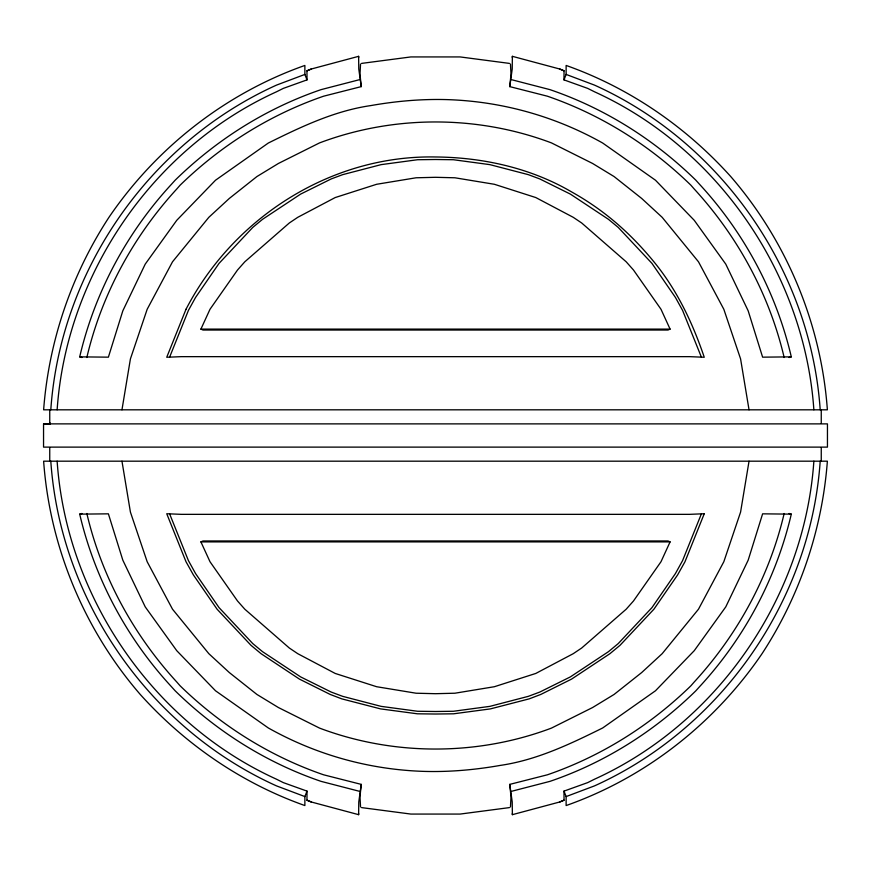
<?xml version="1.0" encoding="UTF-8"?>
<svg xmlns="http://www.w3.org/2000/svg" width="871" height="871" viewBox="0 0 871 871"><rect width="100%" height="100%" fill="white"/><g stroke="black" fill="none" stroke-linecap="round" stroke-linejoin="round"><path stroke-width="1.31" d="M57.138 409.816C66.403 274.332 152.773 148.005 276.564 91.76L283.315 88.385L307.006 79.882L306.962 70.801L311.241 69.027L358.623 56.332L358.776 69.027L361.236 86.621L323.598 96.202C269.738 114.743 220.853 145.501 180.09 185.218L176.846 188.92C133.252 236.455 101.569 294.627 86.839 357.513M813.862 461.184C804.597 596.668 718.227 722.995 594.436 779.24L587.685 782.615L563.994 791.118L564.038 800.199L559.759 801.973L512.377 814.668L512.224 801.973L509.764 784.379L547.402 774.798C601.262 756.257 650.147 725.499 690.91 685.782L694.154 682.08C737.748 634.545 769.431 576.373 784.161 513.487M86.839 513.487C101.569 576.373 133.252 634.545 176.846 682.08L180.09 685.782C220.853 725.499 269.738 756.257 323.598 774.798L361.236 784.379L358.776 801.973L358.623 814.668L311.241 801.973L306.962 800.188L307.006 791.118L283.315 782.615L276.564 779.24C152.773 722.995 66.403 596.668 57.138 461.184M784.161 357.513C769.431 294.627 737.748 236.455 694.154 188.92L690.91 185.218C650.147 145.501 601.262 114.743 547.402 96.202L509.764 86.621L512.224 69.027L512.377 56.332L559.759 69.027L564.038 70.812L563.994 79.882L587.685 88.385L594.436 91.76C718.227 148.005 804.597 274.332 813.862 409.816M358.623 56.332L358.667 57.519M512.377 814.668L512.344 813.568M358.656 813.568L358.623 814.668M360.55 64.019L359.995 74.198L361.236 86.621M510.45 806.982L511.005 796.802L509.764 784.379M361.236 784.379L359.995 796.802L360.55 806.982M509.764 86.621L511.005 74.198L510.45 64.019M50.801 409.816C60.393 270.522 149.344 142.452 276.564 85.086L304.872 74.427L304.872 65.445C225.393 93.447 156.323 147.754 108.962 217.315C71.389 274.79 48.798 341.345 43.626 409.816L827.374 409.816C821.19 324.197 786.927 241.485 730.758 176.563C685.956 126.752 629.374 87.829 566.128 65.445L566.128 74.427L563.994 79.882M820.199 461.184C810.607 600.478 721.656 728.548 594.436 785.914L566.128 796.573L566.128 805.555C645.607 777.553 714.677 723.246 762.038 653.686C799.611 596.21 822.202 529.655 827.374 461.184L43.626 461.184C49.81 546.803 84.073 629.515 140.242 694.437C185.044 744.248 241.626 783.171 304.872 805.555L304.872 796.573L307.006 791.118M512.333 57.519L512.377 56.332M121.962 409.816L130.421 358.885L147.177 309.259L172.512 261.801L208.833 217.315L229.302 198.457L256.901 176.563L278.393 163.476L319.548 142.898C393.616 114.983 477.384 114.983 551.452 142.898L592.607 163.476L614.099 176.563L641.698 198.457L662.167 217.315L698.488 261.801L723.823 309.259L740.579 358.885L749.038 409.816M749.038 461.184L740.579 512.115L723.823 561.741L698.488 609.199L662.167 653.686L641.698 672.543L614.099 694.437L592.607 707.524L551.452 728.102C477.384 756.017 393.616 756.017 319.548 728.102L278.393 707.524L256.901 694.437L229.302 672.543L208.833 653.686L172.512 609.199L147.177 561.741L130.421 512.115L121.962 461.184M81.95 357.513L79.697 356.86C94.743 292.569 126.687 232.797 171.456 184.293L175.147 180.21C216.52 139.719 266.243 108.309 321.094 89.626L359.788 79.609M789.05 513.487L791.303 514.14C776.257 578.431 744.313 638.203 699.544 686.707L695.853 690.79C654.48 731.281 604.757 762.691 549.906 781.374L511.212 791.391M169.693 356.936L188.408 310.414L195.572 297.436L219.035 263.39L252.742 227.44L262.563 219.307L300.669 194.081L331.23 178.925L342.63 174.668L381.095 164.641L417.579 159.731L435.5 159.502L453.421 159.731L489.905 164.641L528.37 174.668L539.77 178.925L570.331 194.081L608.437 219.307L618.258 227.44L651.965 263.39L675.428 297.436L682.592 310.414L701.307 356.936M701.307 514.064L682.592 560.586L675.428 573.564L651.965 607.61L618.258 643.56L608.437 651.693L570.331 676.919L539.77 692.075L528.37 696.332L489.905 706.359L453.421 711.269L435.5 711.498L417.579 711.269L381.095 706.359L342.63 696.332L331.23 692.075L300.669 676.919L262.563 651.693L252.742 643.56L219.035 607.61L195.572 573.564L188.408 560.586L169.693 514.064M200.907 329.107L210.009 309.259L237.5 270.032L244.805 261.801L289.324 222.976L297.762 217.315L335.204 197.554L376.62 184.282L416.088 177.782L435.5 177.303L454.912 177.782L494.38 184.282L535.796 197.554L573.238 217.315L581.676 222.976L626.195 261.801L633.5 270.032L660.991 309.259L670.093 329.107L667.992 330.033L203.008 330.033L200.907 329.107L670.093 329.107M670.093 541.893L660.991 561.741L633.5 600.968L626.195 609.199L581.676 648.024L573.238 653.686L535.796 673.446L494.38 686.718L454.912 693.218L435.5 693.697L416.088 693.218L376.62 686.718L335.204 673.446L297.762 653.686L289.324 648.024L244.805 609.199L237.5 600.968L210.009 561.741L200.907 541.893L203.008 540.967L667.992 540.967L670.093 541.893L200.907 541.893M49.745 409.816L49.745 423.872L50.387 423.317L49.745 423.23M49.745 423.872L50.387 423.317M306.962 70.812L311.241 69.027M559.759 801.973L564.038 800.188M359.788 791.391L321.094 781.374C266.243 762.691 216.52 731.281 175.147 690.79L171.456 686.707C126.687 638.203 94.743 578.431 79.697 514.14L81.95 513.487M789.05 357.513L791.303 356.86C776.257 292.569 744.313 232.797 699.544 184.293L695.853 180.21C654.48 139.719 604.757 108.309 549.906 89.626L511.212 79.609M361.563 63.398L410.872 56.931L460.128 56.931L509.437 63.398M509.437 807.602L460.128 814.069L410.872 814.069L361.563 807.602M79.697 356.86L108.385 357.164L122.822 310.838L145.228 264.12L176.748 220.319L215.529 180.21L268.29 143.051C300.952 126.872 334.366 110.867 370.828 105.576C396.294 101.101 422.119 98.815 447.988 99.642C502.425 101.526 555.186 116.355 602.71 143.051L655.471 180.21L694.252 220.319L725.772 264.12L748.178 310.838L762.615 357.164L791.303 356.86M791.303 514.14L762.615 513.836L748.178 560.162L725.772 606.88L694.252 650.681L655.471 690.79L602.71 727.949C570.048 744.128 536.634 760.133 500.172 765.424C474.706 769.899 448.881 772.185 423.012 771.358C368.575 769.474 315.814 754.645 268.29 727.949L215.529 690.79L176.748 650.681L145.228 606.88L122.822 560.162L108.385 513.836L79.697 514.14M43.55 423.872L827.45 423.883L827.45 447.117L43.55 447.117L43.55 423.872L50.257 423.883M566.128 74.427L594.436 85.086C721.656 142.452 810.607 270.522 820.199 409.816M304.872 796.573L276.564 785.914C149.344 728.548 60.393 600.478 50.801 461.184M559.759 69.027L564.038 70.801M306.962 800.199L311.241 801.973M304.872 74.427L307.006 79.882M563.994 791.118L566.128 796.573M821.255 409.816L821.255 423.23M821.255 447.77L821.255 461.184M49.745 447.77L49.745 461.184M186.013 309.259L166.742 357.262L181.386 356.653L689.614 356.653L704.258 357.262C692.576 322.836 677.105 290.087 653.925 261.801C630.245 232.971 604.213 210.118 571.583 191.903C530.581 167.907 482.686 157.357 435.5 156.976C331.307 154.918 233.537 217.445 186.013 309.259M704.258 513.738L684.987 561.741L677.605 574.936L653.925 609.199L619.978 645.357L609.929 653.686L571.583 679.097L540.804 694.437L529.187 698.869L490.406 708.896L453.584 713.806L435.5 714.024L417.416 713.806L380.594 708.896L341.813 698.869L330.196 694.437L299.417 679.097L261.071 653.686L251.022 645.357L217.075 609.199L193.395 574.936L186.013 561.741L166.742 513.738L181.386 514.347L689.614 514.347L704.258 513.738"/></g></svg>
